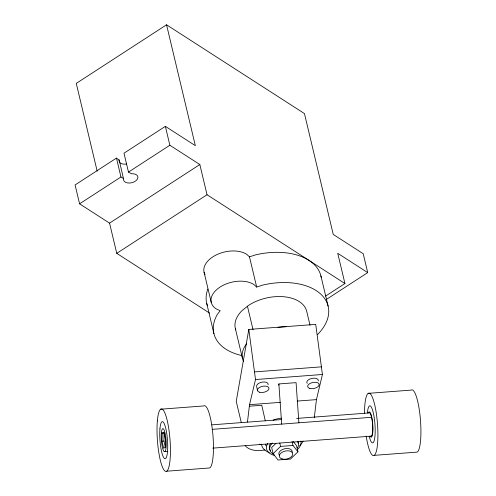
<?xml version="1.0" encoding="UTF-8"?>
<svg xmlns="http://www.w3.org/2000/svg" width="496" height="496" viewBox="0 0 496 496"><rect width="100%" height="100%" fill="white"/><g stroke="black" fill="none" stroke-linecap="round" stroke-linejoin="round"><path stroke-width="0.74" d="M162.037 441.217L162.161 433.157L163.854 432.14L165.422 439.189L165.304 447.249L163.612 448.266L162.037 441.217L163.953 441.074L165.366 447.417M163.953 441.074L164.071 433.008L162.161 433.157M247.454 422.059L249.531 404.68L255.508 379.545L248.812 329.437L315.729 324.378L322.425 374.486L316.448 399.621L314.278 417.75M248.812 329.437L236.232 401.4L241.292 422.617M209.591 313.106L116.752 253.338L109.554 223.126L79.577 203.831L75.082 184.946L116.461 158.094L119.046 160.053A7.341 4.47 -13.4 0 0 119.083 161.231M119.133 159.817L123.547 178.938A7.341 4.47 -13.4 0 0 129.902 183.03A7.341 4.47 -13.4 0 0 137.882 177.853A7.341 4.47 -13.4 0 0 131.527 173.755L128.483 172.093L123.981 153.208L165.36 126.356L195.343 145.657L166.551 24.8L76.266 83.39L97.191 171.213M275.937 443.387L271.665 447.541L273.091 453.679L278.045 460.003L290.476 459.06L297.947 451.8L296.521 445.662L293.365 441.638M273.091 453.679L280.556 446.412L292.987 445.476L297.947 451.8M79.577 203.831L120.956 176.973L123.634 178.696M128.483 172.093L169.861 145.241L199.838 164.536L207.037 194.748L344.937 283.526L325.593 296.081M109.554 223.126L199.838 164.536M116.752 253.338L207.037 194.748M326.337 299.466L367.716 272.614L363.221 253.729L333.244 234.428L304.451 113.578L166.551 24.8M205.046 274.679A24.465 14.892 -13.4 0 1 216.349 254.882A24.465 14.892 -13.4 0 1 246.655 254.299L249.488 256.847L255.235 254.956A58.726 35.749 -13.4 0 1 321.197 277.27M241.614 355.489A58.726 35.749 -13.4 0 1 217.291 314.47L220.193 310.744L216.237 308.921A24.465 14.892 -13.4 0 1 220.057 287.066A24.465 14.892 -13.4 0 1 253.853 284.512L256.686 287.06L262.434 285.175A58.726 35.749 -13.4 0 1 320.472 293.855A58.726 35.749 -13.4 0 1 317.452 334.664M254.684 371.901L321.6 366.835M255.508 379.545L322.425 374.486M278.864 385.169A8.81 4.6 -11.6 0 1 278.87 383.947L296.075 382.645L298.896 422.797M368.168 393.359L411.19 390.104A31.316 6.305 85.7 0 1 420.211 417.254A31.316 6.305 85.7 0 1 417.241 452.098L374.226 455.347M160.704 409.206L203.726 405.951A31.316 6.305 85.7 0 1 212.747 433.107A31.316 6.305 85.7 0 1 209.777 467.945L166.761 471.2M249.531 404.68L280.296 402.355M297.216 401.078L316.448 399.621M249.345 406.212L261.776 405.269L265.286 420.85M211.91 424.836L281.226 419.591M296.633 418.426L369.03 412.951A11.743 2.362 85.7 0 1 372.57 424.402A11.743 2.362 85.7 0 1 370.772 436.17M212.096 429.362L371.547 417.303M164.833 451.658L167.89 451.428M212.728 448.136L371.386 436.133M367.716 272.614L337.739 253.313L344.937 283.526M320.9 275.869L328.098 306.088M310.031 325.258L306.695 311.259A36.704 22.345 -13.4 0 0 248.533 305.4L241.998 310.632A36.704 22.345 -13.4 0 0 235.767 329.89M249.488 256.847L256.686 287.06M247.454 306.268L253.072 329.846M235.346 328.495L242.544 358.707M204.067 272.248L211.265 302.461M165.36 126.356L169.861 145.241M206.739 303.453L213.937 333.665M116.461 158.094L120.956 176.973M292.039 441.384L292.987 445.476M279.769 443.002L280.556 446.412M257.474 390.513L256.637 386.421A5.871 3.069 -11.6 0 1 262.427 382.075A5.871 3.069 -11.6 0 1 268.107 384.791M278.87 383.947L281.691 424.099M243.548 361.466A36.704 22.345 -13.4 0 1 246.648 343.722M277.921 327.403A36.704 22.345 -13.4 0 1 286.142 326.752M261.739 444.36A4.892 2.976 -13.4 0 1 259.427 444.131M264.976 449.909A19.573 11.916 -13.4 0 1 245.185 445.613M207.359 305.511A58.726 35.749 -13.4 0 1 207.799 289.125M126.666 163.984A7.341 4.47 -13.4 0 1 119.604 162.297M367.412 412.951A18.594 3.745 85.7 0 1 372.707 410.558A18.594 3.745 85.7 0 1 374.778 437.683A18.594 3.745 85.7 0 1 369.191 436.288M303.062 440.969A21.533 12.784 -13 0 1 299.658 445.718M269.309 452.513A21.533 12.784 -13 0 1 261.516 444.112M279.335 455.285A6.851 4.067 -13 0 1 284.537 448.787A6.851 4.067 -13 0 1 292.206 452.234M297.798 441.787A14.682 8.717 -13 0 1 297.513 447.894M274.04 454.441A14.682 8.717 -13 0 1 272.515 443.015M368.392 412.796A12.71 2.561 85.7 0 1 372.781 424.638A12.71 2.561 85.7 0 1 370.059 436.213M307.229 383.389A5.871 3.069 -11.6 0 1 311.786 378.429A5.871 3.069 -11.6 0 1 318.308 380.953M300.88 441A17.614 10.459 -13 0 1 297.637 449.37M274.641 455.458A17.614 10.459 -13 0 1 267.635 443.511M266.005 445.823A17.614 10.459 -13 0 1 265.534 444.528M364.479 413.559A31.316 6.305 85.7 0 1 373.091 399.125A31.316 6.305 85.7 0 1 376.873 448.973A31.316 6.305 85.7 0 1 366.191 436.083M270.487 450.529A14.682 8.717 -13 0 1 270.32 443.771M298.022 441.676A14.682 8.717 -13 0 1 298.17 443.201M273.141 420.199A17.614 10.459 -13 0 1 281.263 418.159M259.656 392.262A5.871 3.069 -11.6 0 0 268.944 388.876A5.871 3.069 -11.6 0 0 261.045 386.719A5.871 3.069 -11.6 0 0 259.656 392.262M309.901 388.48A5.871 3.069 -11.6 0 0 319.139 385.039A5.871 3.069 -11.6 0 0 311.166 382.943A5.871 3.069 -11.6 0 0 309.901 388.48M282.032 458.949A6.851 4.067 -13 0 0 292.745 454.534A6.851 4.067 -13 0 0 283.383 451.633A6.851 4.067 -13 0 0 282.032 458.949M161.38 433.045A11.563 2.325 85.7 0 0 164.219 451.614A11.563 2.325 85.7 0 0 165.596 435.953A11.563 2.325 85.7 0 0 161.38 433.045M157.35 421.005A31.316 6.305 85.7 0 0 165.106 471.138A31.316 6.305 85.7 0 0 168.739 428.47A31.316 6.305 85.7 0 0 157.35 421.005M159.941 428.804A18.594 3.745 85.7 0 0 164.548 458.571A18.594 3.745 85.7 0 0 166.706 433.237A18.594 3.745 85.7 0 0 159.941 428.804"/></g></svg>
